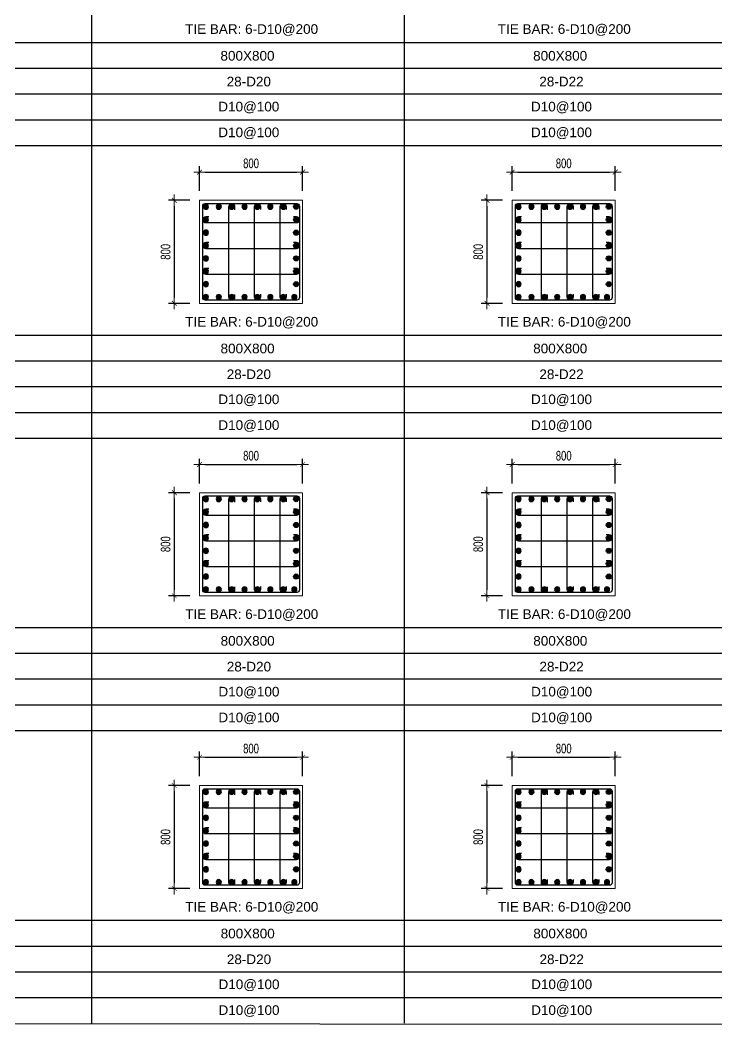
# Model space of a CAD drawing. Header units: millimetres. Extents: x 49323 to 538172, y -39336 to 181761.
# Drawn here: x 268258 to 273665, y 149341 to 157141 of the extents above; entities that cross this region are included whole.
import ezdxf
from ezdxf.enums import TextEntityAlignment as Align

# ---------------------------------------------------------------- set-up
doc = ezdxf.new("R2010")
doc.units = ezdxf.units.MM
doc.linetypes.add('CENTER2', pattern=[1.125, 0.75, -0.125, 0.125, -0.125])
doc.layers.get('Defpoints').update_dxf_attribs({"color": 151, "lineweight": 9})
for name, color, linetype in [('2', 2, 'Continuous'), ('A-ANNO-LEAD', 4, 'Continuous'), ('CEN', 1, 'CENTER2'), ('STL', 3, 'Continuous'), ('TIT1', 3, 'Continuous')]:
    doc.layers.add(name, color=color, linetype=linetype)
doc.layers.add('NDC_S_CONTINUOUS', color=3, linetype='Continuous', lineweight=20)
doc.layers.add('NDC_S_DIM', color=1, linetype='Continuous', lineweight=15)
doc.styles.add('NDC_ARIAL', font='arial.ttf', dxfattribs={"width": 0.85})
doc.styles.add('NDC_DIM', font='', dxfattribs={"width": 0.75})
doc.styles.get('NDC_DIM').set_extended_font_data('Dotum')
doc.dimstyles.new('NDC_dim_30', dxfattribs={"dimscale": 30, "dimtxt": 2.5, "dimasz": 1.5, "dimexe": 1.5, "dimexo": 2.5, "dimgap": 1, "dimtad": 1, "dimdec": 0, "dimzin": 0, "dimdsep": 46, "dimtxsty": 'NDC_DIM', "dimblk": 'DIMMARK', "dimcen": 0.09, "dimdle": 1.2, "dimclrd": 1, "dimclre": 1, "dimclrt": 3, "dimadec": 0, "dimazin": 0, "dimtfac": 1, "dimtdec": 0, "dimtix": 1, "dimtofl": 0, "dimtmove": 0, "dimatfit": 3, "dimfxl": 8, "dimfxlon": 1, "dimtolj": 1, "dimtzin": 0, "dimarcsym": 0})

# ---------------------------------------------------------------- blocks, each defined once
blk = doc.blocks.new('8')
at = {"layer": '2'}
blk.add_hatch(color=256, dxfattribs=at).paths.add_polyline_path([(20, 0, 0.386127), (1.9, 19.9), (-1.9, 19.9, 0.386127), (-20, 0, 1)])
blk.add_circle((0, 0), 20, dxfattribs=at)
blk = doc.blocks.new('5')
at = {"layer": 'CEN', "rotation": 180}
blk.add_blockref('8', (0, 0), dxfattribs=at)
blk = doc.blocks.new('DIMMARK')
at = {"layer": 'NDC_S_DIM', "color": 1}
blk.add_line((-1.5, 0), (1, 0), dxfattribs=at)
at = {"layer": 'NDC_S_DIM', "color": 2, "const_width": 0.1}
blk.add_lwpolyline([(-0.42, -0.42), (0.42, 0.42)], dxfattribs=at)
blk = doc.blocks.new('*D1334')
at = {"layer": 'Defpoints', "color": 0, "ltscale": 40, "transparency": 16777216}
for p in [(270450.1, 151418.3), (269650.1, 151196.9), (270450.1, 151196.9)]:
    blk.add_point(p, dxfattribs=at)
at = {"layer": 'NDC_S_DIM', "color": 1, "lineweight": -2, "ltscale": 40, "transparency": 16777216}
for p, q in [((269650.1, 151271.9), (269650.1, 151463.3)), ((269695.1, 151418.3), (270405.1, 151418.3)), ((270450.1, 151271.9), (270450.1, 151463.3))]:
    blk.add_line(p, q, dxfattribs=at)
at = {"layer": 'NDC_S_DIM', "color": 1, "lineweight": -2, "ltscale": 40, "transparency": 16777216, "xscale": 45, "yscale": 45, "zscale": 45, "rotation": 180}
blk.add_blockref('DIMMARK', (269650.1, 151418.3), dxfattribs=at)
at = {"layer": 'NDC_S_DIM', "color": 1, "lineweight": -2, "ltscale": 40, "transparency": 16777216, "xscale": 45, "yscale": 45, "zscale": 45}
blk.add_blockref('DIMMARK', (270450.1, 151418.3), dxfattribs=at)
at = {"layer": 'NDC_S_DIM', "color": 3, "ltscale": 40, "transparency": 16777216, "insert": (270050.1, 151485.8), "char_height": 75, "attachment_point": 5, "style": 'NDC_DIM'}
blk.add_mtext('\\A1;800', dxfattribs=at)
blk = doc.blocks.new('*D1335')
at = {"layer": 'Defpoints', "color": 0, "ltscale": 40, "transparency": 16777216}
for p in [(269650.1, 151199.5), (269454.7, 150399.5), (269650.1, 150399.5)]:
    blk.add_point(p, dxfattribs=at)
at = {"layer": 'NDC_S_DIM', "color": 1, "lineweight": -2, "ltscale": 40, "transparency": 16777216}
for p, q in [((269575.1, 151199.5), (269409.7, 151199.5)), ((269454.7, 151154.5), (269454.7, 150444.5)), ((269575.1, 150399.5), (269409.7, 150399.5))]:
    blk.add_line(p, q, dxfattribs=at)
at = {"layer": 'NDC_S_DIM', "color": 1, "lineweight": -2, "ltscale": 40, "transparency": 16777216, "xscale": 45, "yscale": 45, "zscale": 45}
for p, rotation in [((269454.7, 151199.5), 90), ((269454.7, 150399.5), 270)]:
    blk.add_blockref('DIMMARK', p, dxfattribs=dict(at, rotation=rotation))
at = {"layer": 'NDC_S_DIM', "color": 3, "ltscale": 40, "transparency": 16777216, "insert": (269387.2, 150799.5), "char_height": 75, "attachment_point": 5, "rotation": 90, "style": 'NDC_DIM'}
blk.add_mtext('\\A1;800', dxfattribs=at)
blk = doc.blocks.new('*D1336')
at = {"layer": 'Defpoints', "color": 0, "ltscale": 40, "transparency": 16777216}
for p in [(270450.1, 153691.1), (269650.1, 153469.8), (270450.1, 153469.8)]:
    blk.add_point(p, dxfattribs=at)
at = {"layer": 'NDC_S_DIM', "color": 1, "lineweight": -2, "ltscale": 40, "transparency": 16777216}
for p, q in [((269650.1, 153544.8), (269650.1, 153736.1)), ((270450.1, 153544.8), (270450.1, 153736.1)), ((269695.1, 153691.1), (270405.1, 153691.1))]:
    blk.add_line(p, q, dxfattribs=at)
at = {"layer": 'NDC_S_DIM', "color": 1, "lineweight": -2, "ltscale": 40, "transparency": 16777216, "xscale": 45, "yscale": 45, "zscale": 45, "rotation": 180}
blk.add_blockref('DIMMARK', (269650.1, 153691.1), dxfattribs=at)
at = {"layer": 'NDC_S_DIM', "color": 1, "lineweight": -2, "ltscale": 40, "transparency": 16777216, "xscale": 45, "yscale": 45, "zscale": 45}
blk.add_blockref('DIMMARK', (270450.1, 153691.1), dxfattribs=at)
at = {"layer": 'NDC_S_DIM', "color": 3, "ltscale": 40, "transparency": 16777216, "insert": (270050.1, 153758.7), "char_height": 75, "attachment_point": 5, "style": 'NDC_DIM'}
blk.add_mtext('\\A1;800', dxfattribs=at)
blk = doc.blocks.new('*D1337')
at = {"layer": 'Defpoints', "color": 0, "ltscale": 40, "transparency": 16777216}
for p in [(269650.1, 153472.3), (269454.7, 152672.3), (269650.1, 152672.3)]:
    blk.add_point(p, dxfattribs=at)
at = {"layer": 'NDC_S_DIM', "color": 1, "lineweight": -2, "ltscale": 40, "transparency": 16777216}
for p, q in [((269575.1, 153472.3), (269409.7, 153472.3)), ((269454.7, 153427.3), (269454.7, 152717.3)), ((269575.1, 152672.3), (269409.7, 152672.3))]:
    blk.add_line(p, q, dxfattribs=at)
at = {"layer": 'NDC_S_DIM', "color": 1, "lineweight": -2, "ltscale": 40, "transparency": 16777216, "xscale": 45, "yscale": 45, "zscale": 45}
for p, rotation in [((269454.7, 153472.3), 90), ((269454.7, 152672.3), 270)]:
    blk.add_blockref('DIMMARK', p, dxfattribs=dict(at, rotation=rotation))
at = {"layer": 'NDC_S_DIM', "color": 3, "ltscale": 40, "transparency": 16777216, "insert": (269387.2, 153072.3), "char_height": 75, "attachment_point": 5, "rotation": 90, "style": 'NDC_DIM'}
blk.add_mtext('\\A1;800', dxfattribs=at)
blk = doc.blocks.new('*D1338')
at = {"layer": 'Defpoints', "color": 0, "ltscale": 40, "transparency": 16777216}
for p in [(270450.1, 155960.6), (269650.1, 155739.2), (270450.1, 155739.2)]:
    blk.add_point(p, dxfattribs=at)
at = {"layer": 'NDC_S_DIM', "color": 1, "lineweight": -2, "ltscale": 40, "transparency": 16777216}
for p, q in [((269650.1, 155814.2), (269650.1, 156005.6)), ((270450.1, 155814.2), (270450.1, 156005.6)), ((269695.1, 155960.6), (270405.1, 155960.6))]:
    blk.add_line(p, q, dxfattribs=at)
at = {"layer": 'NDC_S_DIM', "color": 1, "lineweight": -2, "ltscale": 40, "transparency": 16777216, "xscale": 45, "yscale": 45, "zscale": 45, "rotation": 180}
blk.add_blockref('DIMMARK', (269650.1, 155960.6), dxfattribs=at)
at = {"layer": 'NDC_S_DIM', "color": 1, "lineweight": -2, "ltscale": 40, "transparency": 16777216, "xscale": 45, "yscale": 45, "zscale": 45}
blk.add_blockref('DIMMARK', (270450.1, 155960.6), dxfattribs=at)
at = {"layer": 'NDC_S_DIM', "color": 3, "ltscale": 40, "transparency": 16777216, "insert": (270050.1, 156028.1), "char_height": 75, "attachment_point": 5, "style": 'NDC_DIM'}
blk.add_mtext('\\A1;800', dxfattribs=at)
blk = doc.blocks.new('*D1339')
at = {"layer": 'Defpoints', "color": 0, "ltscale": 40, "transparency": 16777216}
for p in [(269650.1, 155741.8), (269454.7, 154941.8), (269650.1, 154941.8)]:
    blk.add_point(p, dxfattribs=at)
at = {"layer": 'NDC_S_DIM', "color": 1, "lineweight": -2, "ltscale": 40, "transparency": 16777216}
for p, q in [((269575.1, 155741.8), (269409.7, 155741.8)), ((269454.7, 155696.8), (269454.7, 154986.8)), ((269575.1, 154941.8), (269409.7, 154941.8))]:
    blk.add_line(p, q, dxfattribs=at)
at = {"layer": 'NDC_S_DIM', "color": 1, "lineweight": -2, "ltscale": 40, "transparency": 16777216, "xscale": 45, "yscale": 45, "zscale": 45}
for p, rotation in [((269454.7, 155741.8), 90), ((269454.7, 154941.8), 270)]:
    blk.add_blockref('DIMMARK', p, dxfattribs=dict(at, rotation=rotation))
at = {"layer": 'NDC_S_DIM', "color": 3, "ltscale": 40, "transparency": 16777216, "insert": (269387.2, 155341.8), "char_height": 75, "attachment_point": 5, "rotation": 90, "style": 'NDC_DIM'}
blk.add_mtext('\\A1;800', dxfattribs=at)
blk = doc.blocks.new('*D1342')
at = {"layer": 'Defpoints', "color": 0, "ltscale": 40, "transparency": 16777216}
for p in [(272876.2, 151418.3), (272076.2, 151196.9), (272876.2, 151196.9)]:
    blk.add_point(p, dxfattribs=at)
at = {"layer": 'NDC_S_DIM', "color": 1, "lineweight": -2, "ltscale": 40, "transparency": 16777216}
for p, q in [((272076.2, 151271.9), (272076.2, 151463.3)), ((272121.2, 151418.3), (272831.2, 151418.3)), ((272876.2, 151271.9), (272876.2, 151463.3))]:
    blk.add_line(p, q, dxfattribs=at)
at = {"layer": 'NDC_S_DIM', "color": 1, "lineweight": -2, "ltscale": 40, "transparency": 16777216, "xscale": 45, "yscale": 45, "zscale": 45, "rotation": 180}
blk.add_blockref('DIMMARK', (272076.2, 151418.3), dxfattribs=at)
at = {"layer": 'NDC_S_DIM', "color": 1, "lineweight": -2, "ltscale": 40, "transparency": 16777216, "xscale": 45, "yscale": 45, "zscale": 45}
blk.add_blockref('DIMMARK', (272876.2, 151418.3), dxfattribs=at)
at = {"layer": 'NDC_S_DIM', "color": 3, "ltscale": 40, "transparency": 16777216, "insert": (272476.2, 151485.8), "char_height": 75, "attachment_point": 5, "style": 'NDC_DIM'}
blk.add_mtext('\\A1;800', dxfattribs=at)
blk = doc.blocks.new('*D1343')
at = {"layer": 'Defpoints', "color": 0, "ltscale": 40, "transparency": 16777216}
for p in [(272076.2, 151199.5), (271880.8, 150399.5), (272076.2, 150399.5)]:
    blk.add_point(p, dxfattribs=at)
at = {"layer": 'NDC_S_DIM', "color": 1, "lineweight": -2, "ltscale": 40, "transparency": 16777216}
for p, q in [((272001.2, 151199.5), (271835.8, 151199.5)), ((271880.8, 151154.5), (271880.8, 150444.5)), ((272001.2, 150399.5), (271835.8, 150399.5))]:
    blk.add_line(p, q, dxfattribs=at)
at = {"layer": 'NDC_S_DIM', "color": 1, "lineweight": -2, "ltscale": 40, "transparency": 16777216, "xscale": 45, "yscale": 45, "zscale": 45}
for p, rotation in [((271880.8, 151199.5), 90), ((271880.8, 150399.5), 270)]:
    blk.add_blockref('DIMMARK', p, dxfattribs=dict(at, rotation=rotation))
at = {"layer": 'NDC_S_DIM', "color": 3, "ltscale": 40, "transparency": 16777216, "insert": (271813.3, 150799.5), "char_height": 75, "attachment_point": 5, "rotation": 90, "style": 'NDC_DIM'}
blk.add_mtext('\\A1;800', dxfattribs=at)
blk = doc.blocks.new('*D1344')
at = {"layer": 'Defpoints', "color": 0, "ltscale": 40, "transparency": 16777216}
for p in [(272876.2, 153691.1), (272076.2, 153469.8), (272876.2, 153469.8)]:
    blk.add_point(p, dxfattribs=at)
at = {"layer": 'NDC_S_DIM', "color": 1, "lineweight": -2, "ltscale": 40, "transparency": 16777216}
for p, q in [((272076.2, 153544.8), (272076.2, 153736.1)), ((272876.2, 153544.8), (272876.2, 153736.1)), ((272121.2, 153691.1), (272831.2, 153691.1))]:
    blk.add_line(p, q, dxfattribs=at)
at = {"layer": 'NDC_S_DIM', "color": 1, "lineweight": -2, "ltscale": 40, "transparency": 16777216, "xscale": 45, "yscale": 45, "zscale": 45, "rotation": 180}
blk.add_blockref('DIMMARK', (272076.2, 153691.1), dxfattribs=at)
at = {"layer": 'NDC_S_DIM', "color": 1, "lineweight": -2, "ltscale": 40, "transparency": 16777216, "xscale": 45, "yscale": 45, "zscale": 45}
blk.add_blockref('DIMMARK', (272876.2, 153691.1), dxfattribs=at)
at = {"layer": 'NDC_S_DIM', "color": 3, "ltscale": 40, "transparency": 16777216, "insert": (272476.2, 153758.7), "char_height": 75, "attachment_point": 5, "style": 'NDC_DIM'}
blk.add_mtext('\\A1;800', dxfattribs=at)
blk = doc.blocks.new('*D1345')
at = {"layer": 'Defpoints', "color": 0, "ltscale": 40, "transparency": 16777216}
for p in [(272076.2, 153472.3), (271880.8, 152672.3), (272076.2, 152672.3)]:
    blk.add_point(p, dxfattribs=at)
at = {"layer": 'NDC_S_DIM', "color": 1, "lineweight": -2, "ltscale": 40, "transparency": 16777216}
for p, q in [((272001.2, 153472.3), (271835.8, 153472.3)), ((271880.8, 153427.3), (271880.8, 152717.3)), ((272001.2, 152672.3), (271835.8, 152672.3))]:
    blk.add_line(p, q, dxfattribs=at)
at = {"layer": 'NDC_S_DIM', "color": 1, "lineweight": -2, "ltscale": 40, "transparency": 16777216, "xscale": 45, "yscale": 45, "zscale": 45}
for p, rotation in [((271880.8, 153472.3), 90), ((271880.8, 152672.3), 270)]:
    blk.add_blockref('DIMMARK', p, dxfattribs=dict(at, rotation=rotation))
at = {"layer": 'NDC_S_DIM', "color": 3, "ltscale": 40, "transparency": 16777216, "insert": (271813.3, 153072.3), "char_height": 75, "attachment_point": 5, "rotation": 90, "style": 'NDC_DIM'}
blk.add_mtext('\\A1;800', dxfattribs=at)
blk = doc.blocks.new('*D1346')
at = {"layer": 'Defpoints', "color": 0, "ltscale": 40, "transparency": 16777216}
for p in [(272876.2, 155960.6), (272076.2, 155739.2), (272876.2, 155739.2)]:
    blk.add_point(p, dxfattribs=at)
at = {"layer": 'NDC_S_DIM', "color": 1, "lineweight": -2, "ltscale": 40, "transparency": 16777216}
for p, q in [((272076.2, 155814.2), (272076.2, 156005.6)), ((272876.2, 155814.2), (272876.2, 156005.6)), ((272121.2, 155960.6), (272831.2, 155960.6))]:
    blk.add_line(p, q, dxfattribs=at)
at = {"layer": 'NDC_S_DIM', "color": 1, "lineweight": -2, "ltscale": 40, "transparency": 16777216, "xscale": 45, "yscale": 45, "zscale": 45, "rotation": 180}
blk.add_blockref('DIMMARK', (272076.2, 155960.6), dxfattribs=at)
at = {"layer": 'NDC_S_DIM', "color": 1, "lineweight": -2, "ltscale": 40, "transparency": 16777216, "xscale": 45, "yscale": 45, "zscale": 45}
blk.add_blockref('DIMMARK', (272876.2, 155960.6), dxfattribs=at)
at = {"layer": 'NDC_S_DIM', "color": 3, "ltscale": 40, "transparency": 16777216, "insert": (272476.2, 156028.1), "char_height": 75, "attachment_point": 5, "style": 'NDC_DIM'}
blk.add_mtext('\\A1;800', dxfattribs=at)
blk = doc.blocks.new('*D1347')
at = {"layer": 'Defpoints', "color": 0, "ltscale": 40, "transparency": 16777216}
for p in [(272076.2, 155741.8), (271880.8, 154941.8), (272076.2, 154941.8)]:
    blk.add_point(p, dxfattribs=at)
at = {"layer": 'NDC_S_DIM', "color": 1, "lineweight": -2, "ltscale": 40, "transparency": 16777216}
for p, q in [((272001.2, 155741.8), (271835.8, 155741.8)), ((271880.8, 155696.8), (271880.8, 154986.8)), ((272001.2, 154941.8), (271835.8, 154941.8))]:
    blk.add_line(p, q, dxfattribs=at)
at = {"layer": 'NDC_S_DIM', "color": 1, "lineweight": -2, "ltscale": 40, "transparency": 16777216, "xscale": 45, "yscale": 45, "zscale": 45}
for p, rotation in [((271880.8, 155741.8), 90), ((271880.8, 154941.8), 270)]:
    blk.add_blockref('DIMMARK', p, dxfattribs=dict(at, rotation=rotation))
at = {"layer": 'NDC_S_DIM', "color": 3, "ltscale": 40, "transparency": 16777216, "insert": (271813.3, 155341.8), "char_height": 75, "attachment_point": 5, "rotation": 90, "style": 'NDC_DIM'}
blk.add_mtext('\\A1;800', dxfattribs=at)

msp = doc.modelspace()

# ---------------------------------------------------------------- linework, layer by layer
at = {"layer": '2', "lineweight": -2, "ltscale": 1000}
for points in [[(270425.1, 155696.8), (270425.1, 154986.8, -0.414214), (270405.1, 154966.8), (269695.1, 154966.8, -0.414214), (269675.1, 154986.8), (269675.1, 155696.8, -0.414214), (269695.1, 155716.8), (270405.1, 155716.8, -0.414214)], [(272851.2, 155696.8), (272851.2, 154986.8, -0.414214), (272831.2, 154966.8), (272121.2, 154966.8, -0.414214), (272101.2, 154986.8), (272101.2, 155696.8, -0.414214), (272121.2, 155716.8), (272831.2, 155716.8, -0.414214)], [(270425.1, 153427.3), (270425.1, 152717.3, -0.414214), (270405.1, 152697.3), (269695.1, 152697.3, -0.414214), (269675.1, 152717.3), (269675.1, 153427.3, -0.414214), (269695.1, 153447.3), (270405.1, 153447.3, -0.414214)], [(272851.2, 153427.3), (272851.2, 152717.3, -0.414214), (272831.2, 152697.3), (272121.2, 152697.3, -0.414214), (272101.2, 152717.3), (272101.2, 153427.3, -0.414214), (272121.2, 153447.3), (272831.2, 153447.3, -0.414214)], [(270425.1, 151154.5), (270425.1, 150444.5, -0.414214), (270405.1, 150424.5), (269695.1, 150424.5, -0.414214), (269675.1, 150444.5), (269675.1, 151154.5, -0.414214), (269695.1, 151174.5), (270405.1, 151174.5, -0.414214)], [(272851.2, 151154.5), (272851.2, 150444.5, -0.414214), (272831.2, 150424.5), (272121.2, 150424.5, -0.414214), (272101.2, 150444.5), (272101.2, 151154.5, -0.414214), (272121.2, 151174.5), (272831.2, 151174.5, -0.414214)]]:
    msp.add_lwpolyline(points, format="xyb", close=True, dxfattribs=at)
at = {"layer": '2'}
for points in [[(269922.4, 155011.4), (269922.4, 154989.3, -1), (269877.3, 154989.3), (269877.3, 155691.3, -1), (269922.4, 155691.3), (269922.4, 155669.1)], [(270122.4, 155012.9), (270122.4, 154990.7, -1), (270077.3, 154990.7), (270077.3, 155692.7, -1), (270122.4, 155692.7), (270122.4, 155670.6)], [(270322.4, 155012.9), (270322.4, 154990.7, -1), (270277.3, 154990.7), (270277.3, 155692.7, -1), (270322.4, 155692.7), (270322.4, 155670.6)], [(272348.5, 155011.4), (272348.5, 154989.3, -1), (272303.4, 154989.3), (272303.4, 155691.3, -1), (272348.5, 155691.3), (272348.5, 155669.1)], [(272548.5, 155012.9), (272548.5, 154990.7, -1), (272503.4, 154990.7), (272503.4, 155692.7, -1), (272548.5, 155692.7), (272548.5, 155670.6)], [(272748.5, 155012.9), (272748.5, 154990.7, -1), (272703.4, 154990.7), (272703.4, 155692.7, -1), (272748.5, 155692.7), (272748.5, 155670.6)], [(269722, 155613.3), (269699.9, 155613.3, 1), (269699.9, 155568.3), (270401.9, 155568.3, 1), (270401.9, 155613.3), (270379.8, 155613.3)], [(272148.1, 155613.3), (272126, 155613.3, 1), (272126, 155568.3), (272828, 155568.3, 1), (272828, 155613.3), (272805.9, 155613.3)], [(269722, 155413.3), (269699.9, 155413.3, 1), (269699.9, 155368.3), (270401.9, 155368.3, 1), (270401.9, 155413.3), (270379.8, 155413.3)], [(272148.1, 155413.3), (272126, 155413.3, 1), (272126, 155368.3), (272828, 155368.3, 1), (272828, 155413.3), (272805.9, 155413.3)], [(269722, 155213.3), (269699.9, 155213.3, 1), (269699.9, 155168.3), (270401.9, 155168.3, 1), (270401.9, 155213.3), (270379.8, 155213.3)], [(272148.1, 155213.3), (272126, 155213.3, 1), (272126, 155168.3), (272828, 155168.3, 1), (272828, 155213.3), (272805.9, 155213.3)], [(269922.4, 152742), (269922.4, 152719.8, -1), (269877.3, 152719.8), (269877.3, 153421.8, -1), (269922.4, 153421.8), (269922.4, 153399.7)], [(270122.4, 152743.4), (270122.4, 152721.3, -1), (270077.3, 152721.3), (270077.3, 153423.3, -1), (270122.4, 153423.3), (270122.4, 153401.2)], [(270322.4, 152743.4), (270322.4, 152721.3, -1), (270277.3, 152721.3), (270277.3, 153423.3, -1), (270322.4, 153423.3), (270322.4, 153401.2)], [(272348.5, 152742), (272348.5, 152719.8, -1), (272303.4, 152719.8), (272303.4, 153421.8, -1), (272348.5, 153421.8), (272348.5, 153399.7)], [(272548.5, 152743.4), (272548.5, 152721.3, -1), (272503.4, 152721.3), (272503.4, 153423.3, -1), (272548.5, 153423.3), (272548.5, 153401.2)], [(272748.5, 152743.4), (272748.5, 152721.3, -1), (272703.4, 152721.3), (272703.4, 153423.3, -1), (272748.5, 153423.3), (272748.5, 153401.2)], [(269722, 153343.9), (269699.9, 153343.9, 1), (269699.9, 153298.9), (270401.9, 153298.9, 1), (270401.9, 153343.9), (270379.8, 153343.9)], [(272148.1, 153343.9), (272126, 153343.9, 1), (272126, 153298.9), (272828, 153298.9, 1), (272828, 153343.9), (272805.9, 153343.9)], [(269722, 153143.9), (269699.9, 153143.9, 1), (269699.9, 153098.9), (270401.9, 153098.9, 1), (270401.9, 153143.9), (270379.8, 153143.9)], [(272148.1, 153143.9), (272126, 153143.9, 1), (272126, 153098.9), (272828, 153098.9, 1), (272828, 153143.9), (272805.9, 153143.9)], [(269722, 152943.9), (269699.9, 152943.9, 1), (269699.9, 152898.9), (270401.9, 152898.9, 1), (270401.9, 152943.9), (270379.8, 152943.9)], [(272148.1, 152943.9), (272126, 152943.9, 1), (272126, 152898.9), (272828, 152898.9, 1), (272828, 152943.9), (272805.9, 152943.9)], [(269922.4, 150469.1), (269922.4, 150447, -1), (269877.3, 150447), (269877.3, 151149, -1), (269922.4, 151149), (269922.4, 151126.8)], [(270122.4, 150470.6), (270122.4, 150448.4, -1), (270077.3, 150448.4), (270077.3, 151150.4, -1), (270122.4, 151150.4), (270122.4, 151128.3)], [(270322.4, 150470.6), (270322.4, 150448.4, -1), (270277.3, 150448.4), (270277.3, 151150.4, -1), (270322.4, 151150.4), (270322.4, 151128.3)], [(272348.5, 150469.1), (272348.5, 150447, -1), (272303.4, 150447), (272303.4, 151149, -1), (272348.5, 151149), (272348.5, 151126.8)], [(272548.5, 150470.6), (272548.5, 150448.4, -1), (272503.4, 150448.4), (272503.4, 151150.4, -1), (272548.5, 151150.4), (272548.5, 151128.3)], [(272748.5, 150470.6), (272748.5, 150448.4, -1), (272703.4, 150448.4), (272703.4, 151150.4, -1), (272748.5, 151150.4), (272748.5, 151128.3)], [(269722, 151071), (269699.9, 151071, 1), (269699.9, 151026), (270401.9, 151026, 1), (270401.9, 151071), (270379.8, 151071)], [(272148.1, 151071), (272126, 151071, 1), (272126, 151026), (272828, 151026, 1), (272828, 151071), (272805.9, 151071)], [(269722, 150871), (269699.9, 150871, 1), (269699.9, 150826), (270401.9, 150826, 1), (270401.9, 150871), (270379.8, 150871)], [(272148.1, 150871), (272126, 150871, 1), (272126, 150826), (272828, 150826, 1), (272828, 150871), (272805.9, 150871)], [(269722, 150671), (269699.9, 150671, 1), (269699.9, 150626), (270401.9, 150626, 1), (270401.9, 150671), (270379.8, 150671)], [(272148.1, 150671), (272126, 150671, 1), (272126, 150626), (272828, 150626, 1), (272828, 150671), (272805.9, 150671)]]:
    msp.add_lwpolyline(points, format="xyb", dxfattribs=at)
at = {"layer": 'A-ANNO-LEAD'}
msp.add_lwpolyline([(262048.7, 149354.1), (283383.7, 149341), (283383.7, 165961), (262048.7, 165974.1)], close=True, dxfattribs=at)
at = {"layer": 'NDC_S_CONTINUOUS', "ltscale": 70}
for points in [[(270450.1, 155741.8), (270450.1, 154941.8), (269650.1, 154941.8), (269650.1, 155741.8), (270450.1, 155741.8)], [(272876.2, 155741.8), (272876.2, 154941.8), (272076.2, 154941.8), (272076.2, 155741.8), (272876.2, 155741.8)], [(270450.1, 153472.3), (270450.1, 152672.3), (269650.1, 152672.3), (269650.1, 153472.3), (270450.1, 153472.3)], [(272876.2, 153472.3), (272876.2, 152672.3), (272076.2, 152672.3), (272076.2, 153472.3), (272876.2, 153472.3)], [(270450.1, 151199.5), (270450.1, 150399.5), (269650.1, 150399.5), (269650.1, 151199.5), (270450.1, 151199.5)], [(272876.2, 151199.5), (272876.2, 150399.5), (272076.2, 150399.5), (272076.2, 151199.5), (272876.2, 151199.5)]]:
    msp.add_lwpolyline(points, dxfattribs=at)
at = {"layer": 'TIT1'}
for p, q in [((268812.7, 165488.9), (268812.7, 149354.1)), ((271238.8, 165488.9), (271238.8, 149354.1)), ((283382.1, 156164.9), (262047.1, 156164.9)), ((283382.6, 153892.9), (262047.6, 153892.9)), ((283383.1, 151623.5), (262048.2, 151623.5))]:
    msp.add_line(p, q, dxfattribs=at)
at = {"layer": 'TIT1', "color": 8}
for p, q in [((280943.2, 156964.9), (262675, 156964.9)), ((280943.2, 156764.9), (262675, 156764.9)), ((280943.2, 156564.9), (262675, 156564.9)), ((280943.2, 156364.9), (263104.2, 156364.9)), ((283382.6, 154692.9), (262675.5, 154692.9)), ((283382.6, 154492.9), (262675.5, 154492.9)), ((283382.6, 154292.9), (262675.5, 154292.9)), ((283382.6, 154092.9), (263104.7, 154092.9)), ((283383.1, 152423.5), (262676, 152423.5)), ((283383.1, 152223.5), (262676, 152223.5)), ((283383.1, 152023.5), (262676, 152023.5)), ((283383.1, 151823.5), (263105.2, 151823.5)), ((283383.7, 150150.6), (262676.6, 150150.6)), ((283383.7, 149950.6), (262676.6, 149950.6)), ((283383.7, 149750.6), (262676.6, 149750.6)), ((283383.7, 149550.6), (263105.8, 149550.6))]:
    msp.add_line(p, q, dxfattribs=at)

# ---------------------------------------------------------------- block references
at = {"layer": 'STL', "xscale": -1}
for p in [(269699.9, 155691.8), (272126, 155691.8), (269699.9, 155590.8), (272126, 155590.8), (269699.9, 155490.8), (272126, 155490.8), (269699.9, 155390.8), (272126, 155390.8), (269699.9, 155290.8), (272126, 155290.8), (269699.9, 155190.8), (272126, 155190.8), (269699.9, 155090.8), (272126, 155090.8), (269699.9, 154990.8), (272126, 154990.8), (269699.9, 153422.3), (272126, 153422.3), (269699.9, 153321.4), (272126, 153321.4), (269699.9, 153221.4), (272126, 153221.4), (269699.9, 153121.4), (272126, 153121.4), (269699.9, 153021.4), (272126, 153021.4), (269699.9, 152921.4), (272126, 152921.4), (269699.9, 152821.4), (272126, 152821.4), (269699.9, 152721.4), (272126, 152721.4), (269699.9, 151149.5), (272126, 151149.5), (269699.9, 151048.5), (272126, 151048.5), (269699.9, 150948.5), (272126, 150948.5), (269699.9, 150848.5), (272126, 150848.5), (269699.9, 150748.5), (272126, 150748.5), (269699.9, 150648.5), (272126, 150648.5), (269699.9, 150548.5), (272126, 150548.5), (269699.9, 150448.5), (272126, 150448.5)]:
    msp.add_blockref('5', p, dxfattribs=at)
at = {"layer": 'STL', "xscale": -1, "rotation": 270}
for p in [(269799.9, 155692.7), (269899.9, 155692.7), (269999.9, 155692.7), (270099.9, 155692.7), (270199.9, 155692.7), (270299.9, 155692.7), (272226, 155692.7), (272326, 155692.7), (272426, 155692.7), (272526, 155692.7), (272626, 155692.7), (272726, 155692.7), (269699.9, 154990.8), (269799.9, 154990.8), (269899.9, 154990.8), (269999.9, 154990.8), (270099.9, 154990.8), (270199.9, 154990.8), (270299.9, 154990.8), (270385.8, 154990.8), (272126, 154990.8), (272226, 154990.8), (272326, 154990.8), (272426, 154990.8), (272526, 154990.8), (272626, 154990.8), (272726, 154990.8), (272811.9, 154990.8), (269799.9, 153423.3), (269899.9, 153423.3), (269999.9, 153423.3), (270099.9, 153423.3), (270199.9, 153423.3), (270299.9, 153423.3), (272226, 153423.3), (272326, 153423.3), (272426, 153423.3), (272526, 153423.3), (272626, 153423.3), (272726, 153423.3), (269699.9, 152721.4), (269799.9, 152721.4), (269899.9, 152721.4), (269999.9, 152721.4), (270099.9, 152721.4), (270199.9, 152721.4), (270299.9, 152721.4), (270385.8, 152721.4), (272126, 152721.4), (272226, 152721.4), (272326, 152721.4), (272426, 152721.4), (272526, 152721.4), (272626, 152721.4), (272726, 152721.4), (272811.9, 152721.4), (269799.9, 151150.4), (269899.9, 151150.4), (269999.9, 151150.4), (270099.9, 151150.4), (270199.9, 151150.4), (270299.9, 151150.4), (272226, 151150.4), (272326, 151150.4), (272426, 151150.4), (272526, 151150.4), (272626, 151150.4), (272726, 151150.4), (269699.9, 150448.5), (269799.9, 150448.5), (269899.9, 150448.5), (269999.9, 150448.5), (270099.9, 150448.5), (270199.9, 150448.5), (270299.9, 150448.5), (270385.8, 150448.5), (272126, 150448.5), (272226, 150448.5), (272326, 150448.5), (272426, 150448.5), (272526, 150448.5), (272626, 150448.5), (272726, 150448.5), (272811.9, 150448.5)]:
    msp.add_blockref('5', p, dxfattribs=at)
at = {"layer": 'STL'}
for p in [(270400.3, 155691.8), (272826.4, 155691.8), (270400.3, 155590.8), (272826.4, 155590.8), (270400.3, 155490.8), (272826.4, 155490.8), (270400.3, 155390.8), (272826.4, 155390.8), (270400.3, 155290.8), (272826.4, 155290.8), (270400.3, 155190.8), (272826.4, 155190.8), (270400.3, 155090.8), (272826.4, 155090.8), (270400.3, 153422.3), (272826.4, 153422.3), (270400.3, 153321.4), (272826.4, 153321.4), (270400.3, 153221.4), (272826.4, 153221.4), (270400.3, 153121.4), (272826.4, 153121.4), (270400.3, 153021.4), (272826.4, 153021.4), (270400.3, 152921.4), (272826.4, 152921.4), (270400.3, 152821.4), (272826.4, 152821.4), (270400.3, 151149.5), (272826.4, 151149.5), (270400.3, 151048.5), (272826.4, 151048.5), (270400.3, 150948.5), (272826.4, 150948.5), (270400.3, 150848.5), (272826.4, 150848.5), (270400.3, 150748.5), (272826.4, 150748.5), (270400.3, 150648.5), (272826.4, 150648.5), (270400.3, 150548.5), (272826.4, 150548.5)]:
    msp.add_blockref('5', p, dxfattribs=at)

# ---------------------------------------------------------------- texts
at = {"layer": 'TIT1', "style": 'NDC_ARIAL'}
for s, p in [('TIE BAR: 6-D10@200', (270054.4, 157065.5)), ('TIE BAR: 6-D10@200', (272480.5, 157065.5)), ('800X800', (270022.6, 156863.6)), ('800X800', (272448.7, 156863.6)), ('28-D20', (270032.7, 156663.6)), ('28-D22', (272458.8, 156663.6)), ('D10@100', (270032.7, 156463.6)), ('D10@100', (272458.8, 156463.6)), ('D10@100', (270032.7, 156263.6)), ('D10@100', (272458.8, 156263.6)), ('TIE BAR: 6-D10@200', (270055, 154793.5)), ('TIE BAR: 6-D10@200', (272481.1, 154793.5)), ('800X800', (270023.2, 154591.6)), ('800X800', (272449.2, 154591.6)), ('28-D20', (270033.2, 154391.6)), ('28-D22', (272459.3, 154391.6)), ('D10@100', (270033.2, 154191.6)), ('D10@100', (272459.3, 154191.6)), ('D10@100', (270033.2, 153991.6)), ('D10@100', (272459.3, 153991.6)), ('TIE BAR: 6-D10@200', (270055.5, 152524.1)), ('TIE BAR: 6-D10@200', (272481.6, 152524.1)), ('800X800', (270023.7, 152322.2)), ('800X800', (272449.8, 152322.2)), ('28-D20', (270033.7, 152122.2)), ('28-D22', (272459.8, 152122.2)), ('D10@100', (270033.7, 151922.2)), ('D10@100', (272459.8, 151922.2)), ('D10@100', (270033.7, 151722.2)), ('D10@100', (272459.8, 151722.2)), ('TIE BAR: 6-D10@200', (270056, 150252.4)), ('TIE BAR: 6-D10@200', (272482.1, 150252.4)), ('800X800', (270024.2, 150050.4)), ('800X800', (272450.3, 150050.4)), ('28-D20', (270034.3, 149850.4)), ('28-D22', (272460.4, 149850.4)), ('D10@100', (270034.3, 149650.4)), ('D10@100', (272460.4, 149650.4)), ('D10@100', (270034.3, 149450.4)), ('D10@100', (272460.4, 149450.4))]:
    msp.add_text(s, height=75, dxfattribs=at).set_placement(p, align=Align.MIDDLE)

# ---------------------------------------------------------------- dimensions: what is measured, and where the dimension line sits
at = {"layer": 'NDC_S_DIM', "ltscale": 40}
for base, p1, p2, picture, middle in [((270450.1, 155960.6), (269650.1, 155739.2), (270450.1, 155739.2), '*D1338', (270050.1, 156028.1)), ((272876.2, 155960.6), (272076.2, 155739.2), (272876.2, 155739.2), '*D1346', (272476.2, 156028.1)), ((270450.1, 153691.1), (269650.1, 153469.8), (270450.1, 153469.8), '*D1336', (270050.1, 153758.7)), ((272876.2, 153691.1), (272076.2, 153469.8), (272876.2, 153469.8), '*D1344', (272476.2, 153758.7)), ((270450.1, 151418.3), (269650.1, 151196.9), (270450.1, 151196.9), '*D1334', (270050.1, 151485.8)), ((272876.2, 151418.3), (272076.2, 151196.9), (272876.2, 151196.9), '*D1342', (272476.2, 151485.8))]:
    dim = msp.add_linear_dim(base=base, p1=p1, p2=p2, dimstyle='NDC_dim_30', dxfattribs=at)
    dim.commit()
    dim.dimension.update_dxf_attribs({"geometry": picture, "text_midpoint": middle})
for base, p1, p2, picture, middle in [((269454.7, 154941.8), (269650.1, 155741.8), (269650.1, 154941.8), '*D1339', (269387.2, 155341.8)), ((271880.8, 154941.8), (272076.2, 155741.8), (272076.2, 154941.8), '*D1347', (271813.3, 155341.8)), ((269454.7, 152672.3), (269650.1, 153472.3), (269650.1, 152672.3), '*D1337', (269387.2, 153072.3)), ((271880.8, 152672.3), (272076.2, 153472.3), (272076.2, 152672.3), '*D1345', (271813.3, 153072.3)), ((269454.7, 150399.5), (269650.1, 151199.5), (269650.1, 150399.5), '*D1335', (269387.2, 150799.5)), ((271880.8, 150399.5), (272076.2, 151199.5), (272076.2, 150399.5), '*D1343', (271813.3, 150799.5))]:
    dim = msp.add_linear_dim(base=base, p1=p1, p2=p2, angle=90, dimstyle='NDC_dim_30', dxfattribs=at)
    dim.commit()
    dim.dimension.update_dxf_attribs({"geometry": picture, "text_midpoint": middle})

doc.saveas('drawing.dxf')
